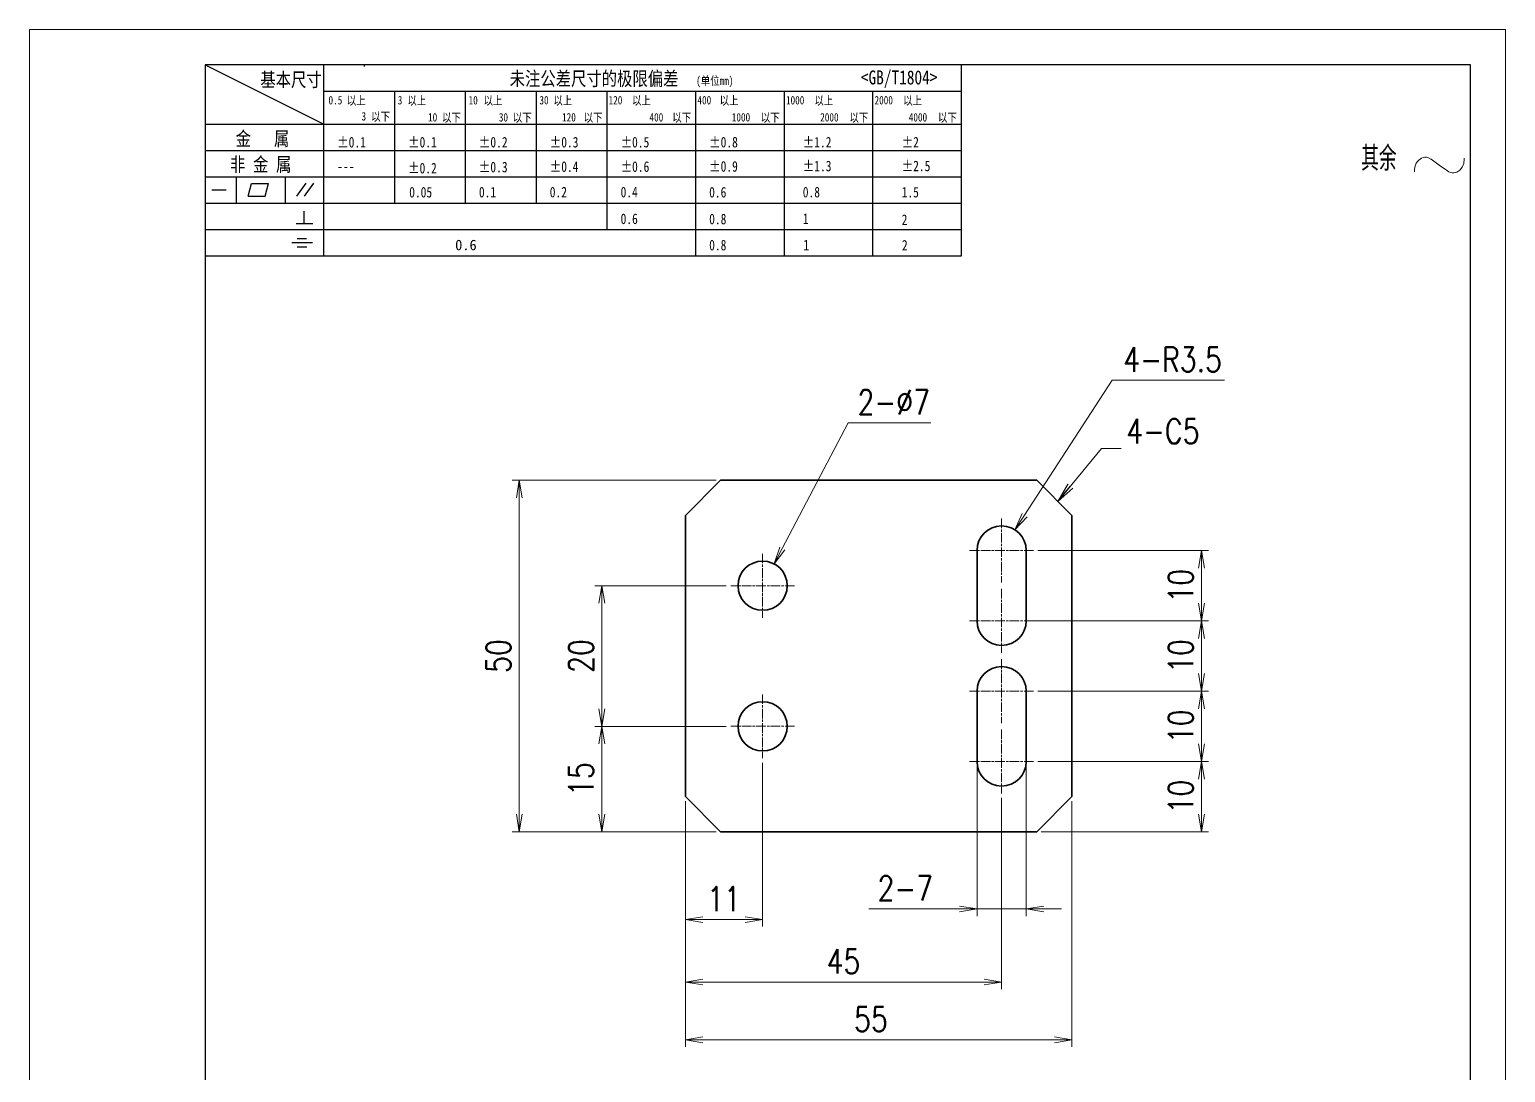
# Model space of a CAD drawing. Header units: inches. Extents: x 269 to 10986, y 1043 to 4337.
# Drawn here: x 10072.1 to 10282.1, y 3646 to 3794.4 of the extents above; entities that cross this region are included whole.
import ezdxf

# ---------------------------------------------------------------- set-up
doc = ezdxf.new("R2010")
doc.units = ezdxf.units.IN
doc.header["$MEASUREMENT"] = 0
doc.linetypes.add('AM_ISO08W050x2', pattern=[9, 6, -0.75, 1.5, -0.75])
doc.linetypes.add('DOT2', pattern=[0.125, 0, -0.125])
for name, color, linetype, lineweight in [('中心线', 2, 'AM_ISO08W050x2', 18), ('图框', 7, 'Continuous', 18), ('标注线', 3, 'Continuous', 18), ('粗实线', 7, 'Continuous', 35)]:
    doc.layers.add(name, color=color, linetype=linetype, lineweight=lineweight)
doc.layers.add('图\\M+19E79\\M+195B6\\M+18E9A', color=7, linetype='Continuous')
doc.layers.add('打印-禁用', color=7, linetype='Continuous', lineweight=15, plot=False)
doc.styles.add('DIM', font='romans.shx', dxfattribs={"width": 0.8, "bigfont": 'bigfont.shx'})
doc.styles.add('国标', font='simfang.ttf', dxfattribs={"width": 0.8})
doc.styles.add('机械长仿宋', font='gbenor.shx', dxfattribs={"height": 1, "bigfont": 'gbcbig.shx'})
doc.dimstyles.new('XR 1-1', dxfattribs={"dimtxt": 3.5, "dimasz": 2.5, "dimexe": 1, "dimexo": 0.625, "dimgap": 1.2, "dimtad": 1, "dimtoh": 1, "dimdsep": 46, "dimtxsty": 'DIM', "dimblk": 'OPEN', "dimcen": 0, "dimclrd": 8, "dimclre": 8, "dimclrt": 2, "dimazin": 2, "dimtfac": 0.5, "dimtmove": 0, "dimatfit": 3, "dimldrblk": 'OPEN', "dimfxl": 0, "dimtolj": 2, "dimlwd": 18, "dimlwe": 18, "dimarcsym": 0})
doc.dimstyles.new('XR 1-1$0', dxfattribs={"dimtxt": 3.5, "dimasz": 2.5, "dimexe": 1, "dimexo": 0.625, "dimgap": 1.2, "dimtad": 1, "dimzin": 9, "dimdsep": 46, "dimtxsty": 'DIM', "dimblk": 'OPEN', "dimcen": 0, "dimclrd": 8, "dimclre": 8, "dimclrt": 2, "dimazin": 2, "dimtfac": 0.5, "dimtmove": 0, "dimatfit": 3, "dimldrblk": 'OPEN', "dimfxl": 0, "dimtolj": 2, "dimlwd": 18, "dimlwe": 18, "dimarcsym": 0})
doc.dimstyles.new('XR 1-1$3', dxfattribs={"dimtxt": 3.5, "dimasz": 2.5, "dimexe": 1, "dimexo": 0.625, "dimgap": 1.2, "dimtad": 1, "dimtoh": 1, "dimdsep": 46, "dimtxsty": 'DIM', "dimblk": 'OPEN', "dimcen": 0, "dimclrd": 8, "dimclre": 8, "dimclrt": 2, "dimazin": 2, "dimtfac": 0.5, "dimtofl": 0, "dimtmove": 0, "dimatfit": 3, "dimldrblk": 'OPEN', "dimfxl": 0, "dimtolj": 2, "dimlwd": 18, "dimlwe": 18, "dimarcsym": 0})
doc.dimstyles.new('XR 1-1$4', dxfattribs={"dimtxt": 3.5, "dimasz": 2.5, "dimexe": 1, "dimexo": 0.625, "dimgap": 1.2, "dimtad": 1, "dimtoh": 1, "dimdsep": 46, "dimtxsty": 'DIM', "dimblk": 'OPEN', "dimcen": 0, "dimclrd": 8, "dimclre": 8, "dimclrt": 2, "dimazin": 2, "dimtfac": 0.5, "dimtofl": 0, "dimtmove": 0, "dimatfit": 3, "dimldrblk": 'OPEN', "dimfxl": 0, "dimtolj": 2, "dimlwd": 18, "dimlwe": 18, "dimarcsym": 0})

# ---------------------------------------------------------------- blocks, each defined once
blk = doc.blocks.new('GZDEH零件A4图框V01版')
at = {"layer": '图\\M+19E79\\M+195B6\\M+18E9A', "linetype": 'Continuous'}
for p, q in [((25, 292), (25, 13.5)), ((205, 292), (25, 292)), ((205, 13.5), (205, 292))]:
    blk.add_line(p, q, dxfattribs=at)
at = {"layer": '图\\M+19E79\\M+195B6\\M+18E9A', "color": 9}
for p, q in [((25, 292), (41.88, 283.54)), ((41.88, 264.79), (41.88, 292)), ((47.66, 291.75), (47.66, 292)), ((132.6, 264.79), (132.6, 292)), ((41.88, 288.22), (132.6, 288.22)), ((51.96, 272.29), (51.96, 288.22)), ((62.04, 272.29), (62.04, 288.22)), ((72.12, 272.29), (72.12, 288.22)), ((82.2, 268.54), (82.2, 288.22)), ((94.8, 264.79), (94.8, 288.22)), ((107.4, 264.79), (107.4, 288.22)), ((120, 264.79), (120, 288.22)), ((25, 283.54), (132.6, 283.54)), ((25, 279.79), (132.6, 279.79)), ((25, 276.04), (132.6, 276.04)), ((29.43, 272.34), (29.43, 276.04)), ((36.42, 272.34), (36.42, 276.04)), ((38.03, 273.3), (39.36, 275.16)), ((39.11, 273.3), (40.45, 275.16)), ((25.94, 274.19), (28, 274.19)), ((31.1, 273.3), (31.58, 275.09)), ((31.1, 273.3), (33.51, 273.3)), ((31.58, 275.09), (33.99, 275.09)), ((33.51, 273.3), (33.99, 275.09)), ((25, 272.29), (132.6, 272.29)), ((39.09, 269.41), (39.09, 271.18)), ((37.93, 269.41), (40.32, 269.41)), ((25, 268.54), (132.6, 268.54)), ((38.08, 267.29), (39.43, 267.29)), ((25, 264.79), (132.6, 264.79)), ((37.3, 266.69), (40.28, 266.69)), ((38.08, 266.09), (39.44, 266.09))]:
    blk.add_line(p, q, dxfattribs=at)
at = {"layer": '打印-禁用', "linetype": 'Continuous'}
for p, q in [((0, 297), (0, 0)), ((210, 297), (0, 297)), ((210, 297), (210, 0))]:
    blk.add_line(p, q, dxfattribs=at)
at = {"layer": '图\\M+19E79\\M+195B6\\M+18E9A', "color": 9, "style": '国标', "width": 0.8}
for s, height, p in [('基本尺寸', 2, (32.84, 288.88)), ('未注公差尺寸的极限偏差', 2, (68.32, 289.02)), ('<GB/T1804>', 2, (118.29, 289.19)), ('30', 1.2, (72.55, 286.35)), ('金   属', 2, (29.33, 280.48)), ('±0.1', 1.5, (43.78, 280.23)), ('±0.1', 1.5, (53.86, 280.23)), ('±0.2', 1.5, (63.94, 280.23)), ('±0.3', 1.5, (74.02, 280.23)), ('±0.5', 1.5, (84.1, 280.23)), ('±0.8', 1.5, (96.7, 280.23)), ('±1.2', 1.5, (110.02, 280.23)), ('±2', 1.5, (124.09, 280.23)), ('非 金 属', 2, (28.53, 276.82)), ('---', 1.5, (43.78, 276.81)), ('±0.2', 1.5, (53.86, 276.54)), ('±0.3', 1.5, (63.94, 276.69)), ('±0.4', 1.5, (74.02, 276.75)), ('±0.6', 1.5, (84.1, 276.75)), ('±0.9', 1.5, (96.7, 276.78)), ('±1.3', 1.5, (110.02, 276.84)), ('±2.5', 1.5, (124.09, 276.85)), ('0.1', 1.5, (63.94, 273.12)), ('0.2', 1.5, (74.02, 273.13)), ('0.4', 1.5, (84.1, 273.13)), ('0.6', 1.5, (96.7, 273.11)), ('0.8', 1.5, (110.02, 273.13)), ('1.5', 1.5, (124.09, 273.12)), ('0.6', 1.5, (84.1, 269.33)), ('0.8', 1.5, (96.7, 269.3)), ('1', 1.5, (110.02, 269.34)), ('2', 1.5, (124.09, 269.2)), ('0.8', 1.5, (96.7, 265.59)), ('1', 1.5, (110.1, 265.6)), ('2', 1.5, (124.13, 265.57))]:
    blk.add_text(s, height=height, dxfattribs=at).set_placement(p)
at = {"layer": '图\\M+19E79\\M+195B6\\M+18E9A', "color": 9, "lineweight": 15, "style": '国标', "width": 0.8}
for s, p in [('0.5', (42.54, 286.35)), ('以上', (45.15, 286.3)), ('3', (52.39, 286.35)), ('以上', (53.76, 286.3)), ('10', (62.47, 286.35)), ('以上', (64.6, 286.3)), ('以上', (74.53, 286.3)), ('120', (82.39, 286.35)), ('以上', (85.72, 286.3)), ('400', (95.03, 286.35)), ('以上', (98.19, 286.3)), ('1000', (107.63, 286.35)), ('以上', (111.67, 286.3)), ('2000', (120.23, 286.35)), ('以上', (124.31, 286.3)), ('3', (47.24, 284.06)), ('以下', (48.61, 284.01)), ('10', (56.7, 283.92)), ('以下', (58.69, 283.87)), ('30', (66.78, 283.92)), ('以下', (68.77, 283.87)), ('120', (75.77, 283.92)), ('以下', (78.85, 283.87)), ('400', (88.21, 283.92)), ('以下', (91.45, 283.87)), ('1000', (99.92, 283.92)), ('以下', (104.05, 283.87)), ('2000', (112.5, 283.92)), ('以下', (116.65, 283.87)), ('4000', (125.1, 283.92)), ('以下', (129.25, 283.87))]:
    blk.add_text(s, height=1.2, dxfattribs=at).set_placement(p)
at = {"layer": '图\\M+19E79\\M+195B6\\M+18E9A', "color": 9, "lineweight": 13, "style": '国标'}
blk.add_text('0.6', height=1.5, dxfattribs=at).set_placement((60.56, 265.61))
at = {"layer": '图\\M+19E79\\M+195B6\\M+18E9A', "color": 9, "lineweight": 15, "insert": (94.85, 290.31), "char_height": 1.2, "width": 8.7957, "attachment_point": 1, "style": '国标'}
blk.add_mtext('(单位mm)', dxfattribs=at)
at = {"layer": '图\\M+19E79\\M+195B6\\M+18E9A', "color": 9, "insert": (54.02, 273.09), "char_height": 1.5, "width": 5.1982, "attachment_point": 7, "style": '国标'}
blk.add_mtext('0.05', dxfattribs=at)
blk = doc.blocks.new('DEH A4')
at = {"layer": '图框'}
blk.add_blockref('GZDEH零件A4图框V01版', (0, 0), dxfattribs=at)
blk = doc.blocks.new('其余不去材料')
at = {"layer": '标注线', "color": 2, "lineweight": 13}
for points in [[(0, 0.17), (0.01, 0.48), (0.07, 0.79), (0.16, 1.09), (0.28, 1.36), (0.44, 1.6), (0.62, 1.8), (0.82, 1.97), (1.04, 2.09), (1.26, 2.17), (1.49, 2.21), (1.72, 2.21), (1.94, 2.17), (2.37, 1.97), (2.41, 1.95)], [(2.41, 1.95), (3.55, 1.11), (4.7, 0.27)], [(4.7, 0.27), (4.91, 0.14), (5.14, 0.05), (5.37, 0), (5.6, 0), (5.82, 0.04), (6.04, 0.11), (6.45, 0.38), (6.79, 0.8), (7.02, 1.34), (7.11, 1.95), (7.11, 2.09)]]:
    blk.add_lwpolyline(points, dxfattribs=at)
at = {"layer": '标注线', "color": 7, "linetype": 'DOT2', "style": '机械长仿宋'}
blk.add_text('其余', height=3.5, dxfattribs=at).set_placement((-7.56, 0.3))
blk = doc.blocks.new('_Open')
at = {"color": 0, "linetype": 'ByBlock', "lineweight": -2}
for p, q in [((-1, 0.167), (0, 0)), ((-1, -0.167), (0, 0)), ((0, 0), (-1, 0))]:
    blk.add_line(p, q, dxfattribs=at)
blk = doc.blocks.new('*D180')
at = {"layer": 'Defpoints', "color": 0, "transparency": 16777216}
for p in [(10141.81, 3730.24), (10170.44, 3730.24), (10170.44, 3680.24)]:
    blk.add_point(p, dxfattribs=at)
at = {"layer": '标注线', "color": 8, "lineweight": 18, "transparency": 16777216}
for p, q in [((10169.81, 3730.24), (10140.81, 3730.24)), ((10141.81, 3682.74), (10141.81, 3727.74)), ((10169.81, 3680.24), (10140.81, 3680.24))]:
    blk.add_line(p, q, dxfattribs=at)
at = {"layer": '标注线', "color": 8, "lineweight": 18, "transparency": 16777216, "xscale": 2.5, "yscale": 2.5, "zscale": 2.5}
for p, rotation in [((10141.81, 3730.24), 90), ((10141.81, 3680.24), 270)]:
    blk.add_blockref('_Open', p, dxfattribs=dict(at, rotation=rotation))
at = {"layer": '标注线', "color": 2, "transparency": 16777216, "insert": (10138.86, 3705.24), "char_height": 3.5, "attachment_point": 5, "rotation": 90, "style": 'DIM'}
blk.add_mtext('\\A2;50', dxfattribs=at)
blk = doc.blocks.new('*D181')
at = {"layer": 'Defpoints', "color": 0, "transparency": 16777216}
for p in [(10165.44, 3685.24), (10220.44, 3685.24), (10220.44, 3650.64)]:
    blk.add_point(p, dxfattribs=at)
at = {"layer": '标注线', "color": 8, "lineweight": 18, "transparency": 16777216}
for p, q in [((10165.44, 3684.62), (10165.44, 3649.64)), ((10220.44, 3684.62), (10220.44, 3649.64)), ((10167.94, 3650.64), (10217.94, 3650.64))]:
    blk.add_line(p, q, dxfattribs=at)
at = {"layer": '标注线', "color": 8, "lineweight": 18, "transparency": 16777216, "xscale": 2.5, "yscale": 2.5, "zscale": 2.5, "rotation": 180}
blk.add_blockref('_Open', (10165.44, 3650.64), dxfattribs=at)
at = {"layer": '标注线', "color": 8, "lineweight": 18, "transparency": 16777216, "xscale": 2.5, "yscale": 2.5, "zscale": 2.5}
blk.add_blockref('_Open', (10220.44, 3650.64), dxfattribs=at)
at = {"layer": '标注线', "color": 2, "transparency": 16777216, "insert": (10191.85, 3653.59), "char_height": 3.5, "attachment_point": 5, "style": 'DIM'}
blk.add_mtext('\\A2;55', dxfattribs=at)
blk = doc.blocks.new('*D182')
at = {"layer": 'Defpoints', "color": 0, "transparency": 16777216}
for p in [(10171.89, 3695.24), (10153.55, 3680.24), (10170.44, 3680.24)]:
    blk.add_point(p, dxfattribs=at)
at = {"layer": '标注线', "color": 8, "lineweight": 18, "transparency": 16777216}
for p, q in [((10171.26, 3695.24), (10152.55, 3695.24)), ((10153.55, 3692.74), (10153.55, 3682.74)), ((10169.81, 3680.24), (10152.55, 3680.24))]:
    blk.add_line(p, q, dxfattribs=at)
at = {"layer": '标注线', "color": 8, "lineweight": 18, "transparency": 16777216, "xscale": 2.5, "yscale": 2.5, "zscale": 2.5}
for p, rotation in [((10153.55, 3695.24), 90), ((10153.55, 3680.24), 270)]:
    blk.add_blockref('_Open', p, dxfattribs=dict(at, rotation=rotation))
at = {"layer": '标注线', "color": 2, "transparency": 16777216, "insert": (10150.6, 3687.74), "char_height": 3.5, "attachment_point": 5, "rotation": 90, "style": 'DIM'}
blk.add_mtext('\\A2;15', dxfattribs=at)
blk = doc.blocks.new('*D183')
at = {"layer": 'Defpoints', "color": 0, "transparency": 16777216}
for p in [(10153.55, 3715.24), (10171.89, 3715.24), (10171.89, 3695.24)]:
    blk.add_point(p, dxfattribs=at)
at = {"layer": '标注线', "color": 8, "lineweight": 18, "transparency": 16777216}
for p, q in [((10171.26, 3715.24), (10152.55, 3715.24)), ((10153.55, 3697.74), (10153.55, 3712.74)), ((10171.26, 3695.24), (10152.55, 3695.24))]:
    blk.add_line(p, q, dxfattribs=at)
at = {"layer": '标注线', "color": 8, "lineweight": 18, "transparency": 16777216, "xscale": 2.5, "yscale": 2.5, "zscale": 2.5}
for p, rotation in [((10153.55, 3715.24), 90), ((10153.55, 3695.24), 270)]:
    blk.add_blockref('_Open', p, dxfattribs=dict(at, rotation=rotation))
at = {"layer": '标注线', "color": 2, "transparency": 16777216, "insert": (10150.6, 3705.24), "char_height": 3.5, "attachment_point": 5, "rotation": 90, "style": 'DIM'}
blk.add_mtext('\\A2;20', dxfattribs=at)
blk = doc.blocks.new('*D184')
at = {"layer": 'Defpoints', "color": 0, "transparency": 16777216}
for p in [(10176.44, 3690.69), (10165.44, 3685.24), (10165.44, 3667.75)]:
    blk.add_point(p, dxfattribs=at)
at = {"layer": '标注线', "color": 8, "lineweight": 18, "transparency": 16777216}
for p, q in [((10176.44, 3690.07), (10176.44, 3666.75)), ((10165.44, 3684.62), (10165.44, 3666.75)), ((10173.94, 3667.75), (10167.94, 3667.75))]:
    blk.add_line(p, q, dxfattribs=at)
at = {"layer": '标注线', "color": 8, "lineweight": 18, "transparency": 16777216, "xscale": 2.5, "yscale": 2.5, "zscale": 2.5, "rotation": 180}
blk.add_blockref('_Open', (10165.44, 3667.75), dxfattribs=at)
at = {"layer": '标注线', "color": 8, "lineweight": 18, "transparency": 16777216, "xscale": 2.5, "yscale": 2.5, "zscale": 2.5}
blk.add_blockref('_Open', (10176.44, 3667.75), dxfattribs=at)
at = {"layer": '标注线', "color": 2, "transparency": 16777216, "insert": (10170.94, 3670.7), "char_height": 3.5, "attachment_point": 5, "style": 'DIM'}
blk.add_mtext('\\A2;11', dxfattribs=at)
blk = doc.blocks.new('*D185')
at = {"layer": 'Defpoints', "color": 0, "transparency": 16777216}
for p in [(10210.44, 3685.69), (10165.44, 3685.24), (10165.44, 3658.87)]:
    blk.add_point(p, dxfattribs=at)
at = {"layer": '标注线', "color": 8, "lineweight": 18, "transparency": 16777216}
for p, q in [((10165.44, 3684.62), (10165.44, 3657.87)), ((10210.44, 3685.07), (10210.44, 3657.87)), ((10207.94, 3658.87), (10167.94, 3658.87))]:
    blk.add_line(p, q, dxfattribs=at)
at = {"layer": '标注线', "color": 8, "lineweight": 18, "transparency": 16777216, "xscale": 2.5, "yscale": 2.5, "zscale": 2.5, "rotation": 180}
blk.add_blockref('_Open', (10165.44, 3658.87), dxfattribs=at)
at = {"layer": '标注线', "color": 8, "lineweight": 18, "transparency": 16777216, "xscale": 2.5, "yscale": 2.5, "zscale": 2.5}
blk.add_blockref('_Open', (10210.44, 3658.87), dxfattribs=at)
at = {"layer": '标注线', "color": 2, "transparency": 16777216, "insert": (10187.94, 3661.82), "char_height": 3.5, "attachment_point": 5, "style": 'DIM'}
blk.add_mtext('\\A2;45', dxfattribs=at)
blk = doc.blocks.new('*D186')
at = {"layer": 'Defpoints', "color": 0, "transparency": 16777216}
for p in [(10214.99, 3690.24), (10215.44, 3680.24), (10238.88, 3680.24)]:
    blk.add_point(p, dxfattribs=at)
at = {"layer": '标注线', "color": 8, "lineweight": 18, "transparency": 16777216}
for p, q in [((10215.61, 3690.24), (10239.88, 3690.24)), ((10238.88, 3687.74), (10238.88, 3682.74)), ((10216.06, 3680.24), (10239.88, 3680.24))]:
    blk.add_line(p, q, dxfattribs=at)
at = {"layer": '标注线', "color": 8, "lineweight": 18, "transparency": 16777216, "xscale": 2.5, "yscale": 2.5, "zscale": 2.5}
for p, rotation in [((10238.88, 3690.24), 90), ((10238.88, 3680.24), 270)]:
    blk.add_blockref('_Open', p, dxfattribs=dict(at, rotation=rotation))
at = {"layer": '标注线', "color": 2, "transparency": 16777216, "insert": (10235.93, 3685.24), "char_height": 3.5, "attachment_point": 5, "rotation": 90, "style": 'DIM'}
blk.add_mtext('\\A2;10', dxfattribs=at)
blk = doc.blocks.new('*D187')
at = {"layer": 'Defpoints', "color": 0, "transparency": 16777216}
for p in [(10214.99, 3700.24), (10238.88, 3700.24), (10215.61, 3690.24)]:
    blk.add_point(p, dxfattribs=at)
at = {"layer": '标注线', "color": 8, "lineweight": 18, "transparency": 16777216}
for p, q in [((10215.61, 3700.24), (10239.88, 3700.24)), ((10238.88, 3692.74), (10238.88, 3697.74)), ((10216.24, 3690.24), (10239.88, 3690.24))]:
    blk.add_line(p, q, dxfattribs=at)
at = {"layer": '标注线', "color": 8, "lineweight": 18, "transparency": 16777216, "xscale": 2.5, "yscale": 2.5, "zscale": 2.5}
for p, rotation in [((10238.88, 3700.24), 90), ((10238.88, 3690.24), 270)]:
    blk.add_blockref('_Open', p, dxfattribs=dict(at, rotation=rotation))
at = {"layer": '标注线', "color": 2, "transparency": 16777216, "insert": (10235.93, 3695.24), "char_height": 3.5, "attachment_point": 5, "rotation": 90, "style": 'DIM'}
blk.add_mtext('\\A2;10', dxfattribs=at)
blk = doc.blocks.new('*D188')
at = {"layer": 'Defpoints', "color": 0, "transparency": 16777216}
for p in [(10213.94, 3710.24), (10238.88, 3710.24), (10215.61, 3700.24)]:
    blk.add_point(p, dxfattribs=at)
at = {"layer": '标注线', "color": 8, "lineweight": 18, "transparency": 16777216}
for p, q in [((10214.56, 3710.24), (10239.88, 3710.24)), ((10238.88, 3702.74), (10238.88, 3707.74)), ((10216.24, 3700.24), (10239.88, 3700.24))]:
    blk.add_line(p, q, dxfattribs=at)
at = {"layer": '标注线', "color": 8, "lineweight": 18, "transparency": 16777216, "xscale": 2.5, "yscale": 2.5, "zscale": 2.5}
for p, rotation in [((10238.88, 3710.24), 90), ((10238.88, 3700.24), 270)]:
    blk.add_blockref('_Open', p, dxfattribs=dict(at, rotation=rotation))
at = {"layer": '标注线', "color": 2, "transparency": 16777216, "insert": (10235.93, 3705.24), "char_height": 3.5, "attachment_point": 5, "rotation": 90, "style": 'DIM'}
blk.add_mtext('\\A2;10', dxfattribs=at)
blk = doc.blocks.new('*D189')
at = {"layer": 'Defpoints', "color": 0, "transparency": 16777216}
for p in [(10214.99, 3720.24), (10216.59, 3710.24), (10238.88, 3710.24)]:
    blk.add_point(p, dxfattribs=at)
at = {"layer": '标注线', "color": 8, "lineweight": 18, "transparency": 16777216}
for p, q in [((10215.61, 3720.24), (10239.88, 3720.24)), ((10238.88, 3717.74), (10238.88, 3712.74)), ((10217.22, 3710.24), (10239.88, 3710.24))]:
    blk.add_line(p, q, dxfattribs=at)
at = {"layer": '标注线', "color": 8, "lineweight": 18, "transparency": 16777216, "xscale": 2.5, "yscale": 2.5, "zscale": 2.5}
for p, rotation in [((10238.88, 3720.24), 90), ((10238.88, 3710.24), 270)]:
    blk.add_blockref('_Open', p, dxfattribs=dict(at, rotation=rotation))
at = {"layer": '标注线', "color": 2, "transparency": 16777216, "insert": (10235.93, 3715.24), "char_height": 3.5, "attachment_point": 5, "rotation": 90, "style": 'DIM'}
blk.add_mtext('\\A2;10', dxfattribs=at)
blk = doc.blocks.new('*D190')
at = {"layer": 'Defpoints', "color": 0, "transparency": 16777216}
for p in [(10206.94, 3690.24), (10213.94, 3690.24), (10206.94, 3669.26)]:
    blk.add_point(p, dxfattribs=at)
at = {"layer": '标注线', "color": 8, "lineweight": 18, "transparency": 16777216}
for p, q in [((10206.94, 3689.62), (10206.94, 3668.26)), ((10213.94, 3689.62), (10213.94, 3668.26)), ((10204.44, 3669.26), (10191.54, 3669.26)), ((10213.94, 3669.26), (10206.94, 3669.26)), ((10216.44, 3669.26), (10218.94, 3669.26))]:
    blk.add_line(p, q, dxfattribs=at)
at = {"layer": '标注线', "color": 8, "lineweight": 18, "transparency": 16777216, "xscale": 2.5, "yscale": 2.5, "zscale": 2.5}
blk.add_blockref('_Open', (10206.94, 3669.26), dxfattribs=at)
at = {"layer": '标注线', "color": 8, "lineweight": 18, "transparency": 16777216, "xscale": 2.5, "yscale": 2.5, "zscale": 2.5, "rotation": 180}
blk.add_blockref('_Open', (10213.94, 3669.26), dxfattribs=at)
at = {"layer": '标注线', "color": 2, "transparency": 16777216, "insert": (10196.74, 3672.21), "char_height": 3.5, "attachment_point": 5, "style": 'DIM'}
blk.add_mtext('\\A2;{\\Fromans,bigfont|c134;2-}7', dxfattribs=at)
blk = doc.blocks.new('*D191')
at = {"layer": 'Defpoints', "color": 0, "transparency": 16777216}
for p in [(10212.34, 3723.18), (10210.44, 3720.24)]:
    blk.add_point(p, dxfattribs=at)
at = {"layer": '标注线', "color": 8, "lineweight": 18, "transparency": 16777216}
for p, q in [((10226.17, 3744.47), (10213.71, 3725.27)), ((10242.17, 3744.47), (10226.17, 3744.47))]:
    blk.add_line(p, q, dxfattribs=at)
at = {"layer": '标注线', "color": 8, "lineweight": 18, "transparency": 16777216, "xscale": 2.5, "yscale": 2.5, "zscale": 2.5, "rotation": 237.0055429741205}
blk.add_blockref('_Open', (10212.34, 3723.18), dxfattribs=at)
at = {"layer": '标注线', "color": 2, "transparency": 16777216, "insert": (10234.77, 3747.42), "char_height": 3.5, "attachment_point": 5, "style": 'DIM'}
blk.add_mtext('\\A2;{\\Fromans,bigfont|c134;4-}R3.5', dxfattribs=at)
blk = doc.blocks.new('*D192')
at = {"layer": 'Defpoints', "color": 0, "transparency": 16777216}
for p in [(10178.07, 3718.34), (10174.81, 3712.14)]:
    blk.add_point(p, dxfattribs=at)
at = {"layer": '标注线', "color": 8, "lineweight": 18, "transparency": 16777216}
for p, q in [((10188.62, 3738.41), (10179.23, 3720.55)), ((10200.36, 3738.41), (10188.62, 3738.41))]:
    blk.add_line(p, q, dxfattribs=at)
at = {"layer": '标注线', "color": 8, "lineweight": 18, "transparency": 16777216, "xscale": 2.5, "yscale": 2.5, "zscale": 2.5, "rotation": 242.2544491883272}
blk.add_blockref('_Open', (10178.07, 3718.34), dxfattribs=at)
at = {"layer": '标注线', "color": 2, "transparency": 16777216, "insert": (10195.09, 3741.36), "char_height": 3.5, "attachment_point": 5, "style": 'DIM'}
blk.add_mtext('\\A2;2-%%c7', dxfattribs=at)

msp = doc.modelspace()

# ---------------------------------------------------------------- linework, layer by layer
at = {"layer": '中心线', "ltscale": 0.227499}
for p, q in [((10210.439, 3724.792), (10210.439, 3715.692)), ((10176.439, 3719.792), (10176.439, 3710.692)), ((10214.989, 3720.242), (10205.889, 3720.242)), ((10180.989, 3715.242), (10171.889, 3715.242)), ((10210.439, 3714.792), (10210.439, 3705.692)), ((10214.989, 3710.242), (10205.889, 3710.242)), ((10210.439, 3704.792), (10210.439, 3695.692)), ((10214.989, 3700.242), (10205.889, 3700.242)), ((10176.439, 3699.792), (10176.439, 3690.692)), ((10180.989, 3695.242), (10171.889, 3695.242)), ((10210.439, 3694.792), (10210.439, 3685.692)), ((10214.989, 3690.242), (10205.889, 3690.242))]:
    msp.add_line(p, q, dxfattribs=at)
at = {"layer": '粗实线', "ltscale": 0.176777}
for p, q in [((10165.439, 3725.242), (10170.439, 3730.242)), ((10220.439, 3725.242), (10215.439, 3730.242)), ((10165.439, 3685.242), (10170.439, 3680.242)), ((10220.439, 3685.242), (10215.439, 3680.242))]:
    msp.add_line(p, q, dxfattribs=at)
at = {"layer": '粗实线'}
for p, q in [((10170.439, 3730.242), (10215.439, 3730.242)), ((10165.439, 3685.242), (10165.439, 3725.242)), ((10220.439, 3725.242), (10220.439, 3685.242)), ((10215.439, 3680.242), (10170.439, 3680.242))]:
    msp.add_line(p, q, dxfattribs=at)
at = {"layer": '粗实线', "ltscale": 0.25}
for p, q in [((10206.939, 3710.242), (10206.939, 3720.242)), ((10213.939, 3720.242), (10213.939, 3710.242)), ((10206.939, 3690.242), (10206.939, 3700.242)), ((10213.939, 3700.242), (10213.939, 3690.242))]:
    msp.add_line(p, q, dxfattribs=at)
at = {"layer": '粗实线'}
for centre in [(10176.439, 3715.242), (10176.439, 3695.242)]:
    msp.add_circle(centre, 3.5, dxfattribs=at)
for centre, start, end in [((10210.439, 3720.242), 0, 180), ((10210.439, 3710.242), 180, 0), ((10210.439, 3700.242), 0, 180), ((10210.439, 3690.242), 180, 0)]:
    msp.add_arc(centre, 3.5, start, end, dxfattribs=at)

# ---------------------------------------------------------------- block references
at = {"layer": '图框'}
msp.add_blockref('DEH A4', (10072.128, 3497.354), dxfattribs=at)
at = {"layer": '标注线'}
msp.add_blockref('其余不去材料', (10269.16, 3773.965), dxfattribs=at)

# ---------------------------------------------------------------- texts
at = {"layer": '标注线', "color": 2, "insert": (10228.158, 3735.47), "char_height": 3.5, "attachment_point": 7, "style": 'DIM'}
msp.add_mtext('\\A2;{\\Fromans,bigfont|c134;4-}C5', dxfattribs=at)

# ---------------------------------------------------------------- dimensions: what is measured, and where the dimension line sits
at = {"layer": '标注线'}
dim = msp.add_radius_dim(center=(10210.439, 3720.242), mpoint=(10212.345, 3723.178), text='{\\Fromans,bigfont|c134;4-}<>', dimstyle='XR 1-1$4', dxfattribs=at)
dim.commit()
dim.dimension.update_dxf_attribs({"geometry": '*D191', "text_midpoint": (10234.771, 3744.473), "dimtype": 164})
dim = msp.add_diameter_dim_2p(p1=(10174.81, 3712.145), p2=(10178.068, 3718.34), dimstyle='XR 1-1$3', override={"dimpost": '2-%%c<>'}, dxfattribs=at)
dim.commit()
dim.dimension.update_dxf_attribs({"geometry": '*D192', "text_midpoint": (10195.092, 3738.408), "dimtype": 163})
for base, p1, p2, picture, middle in [((10141.813, 3730.242), (10170.439, 3680.242), (10170.439, 3730.242), '*D180', (10138.863, 3705.242)), ((10238.88, 3710.242), (10214.989, 3720.242), (10216.591, 3710.242), '*D189', (10235.93, 3715.242)), ((10153.55, 3715.242), (10171.889, 3695.242), (10171.889, 3715.242), '*D183', (10150.6, 3705.242)), ((10238.882, 3710.242), (10215.614, 3700.242), (10213.939, 3710.242), '*D188', (10235.932, 3705.242)), ((10238.882, 3700.242), (10215.614, 3690.242), (10214.989, 3700.242), '*D187', (10235.932, 3695.242)), ((10153.55, 3680.242), (10171.889, 3695.242), (10170.439, 3680.242), '*D182', (10150.6, 3687.742)), ((10238.882, 3680.242), (10214.989, 3690.242), (10215.439, 3680.242), '*D186', (10235.932, 3685.242))]:
    dim = msp.add_linear_dim(base=base, p1=p1, p2=p2, angle=90, dimstyle='XR 1-1$0', dxfattribs=at)
    dim.commit()
    dim.dimension.update_dxf_attribs({"geometry": picture, "text_midpoint": middle})
for base, p1, p2, picture, middle in [((10165.439, 3667.752), (10176.439, 3690.692), (10165.439, 3685.242), '*D184', (10170.939, 3667.752)), ((10165.439, 3658.871), (10210.439, 3685.692), (10165.439, 3685.242), '*D185', (10187.939, 3658.871)), ((10220.439, 3650.636), (10165.439, 3685.242), (10220.439, 3685.242), '*D181', (10191.854, 3650.636))]:
    dim = msp.add_linear_dim(base=base, p1=p1, p2=p2, dimstyle='XR 1-1$0', dxfattribs=at)
    dim.commit()
    dim.dimension.update_dxf_attribs({"geometry": picture, "text_midpoint": middle, "dimtype": 160})
dim = msp.add_linear_dim(base=(10206.939, 3669.259), p1=(10213.939, 3690.242), p2=(10206.939, 3690.242), text='{\\Fromans,bigfont|c134;2-}<>', dimstyle='XR 1-1$0', dxfattribs=at)
dim.commit()
dim.dimension.update_dxf_attribs({"geometry": '*D190', "text_midpoint": (10196.739, 3672.209)})

# ---------------------------------------------------------------- leaders
msp.add_leader([(10218.44, 3727.241), (10224.658, 3734.77), (10227.458, 3734.77)], dimstyle='XR 1-1', override={"dimasz": 2.8, "dimexe": 0.69965, "dimexo": 0.69965, "dimgap": 0.69965}, dxfattribs=at)

doc.saveas('drawing.dxf')
